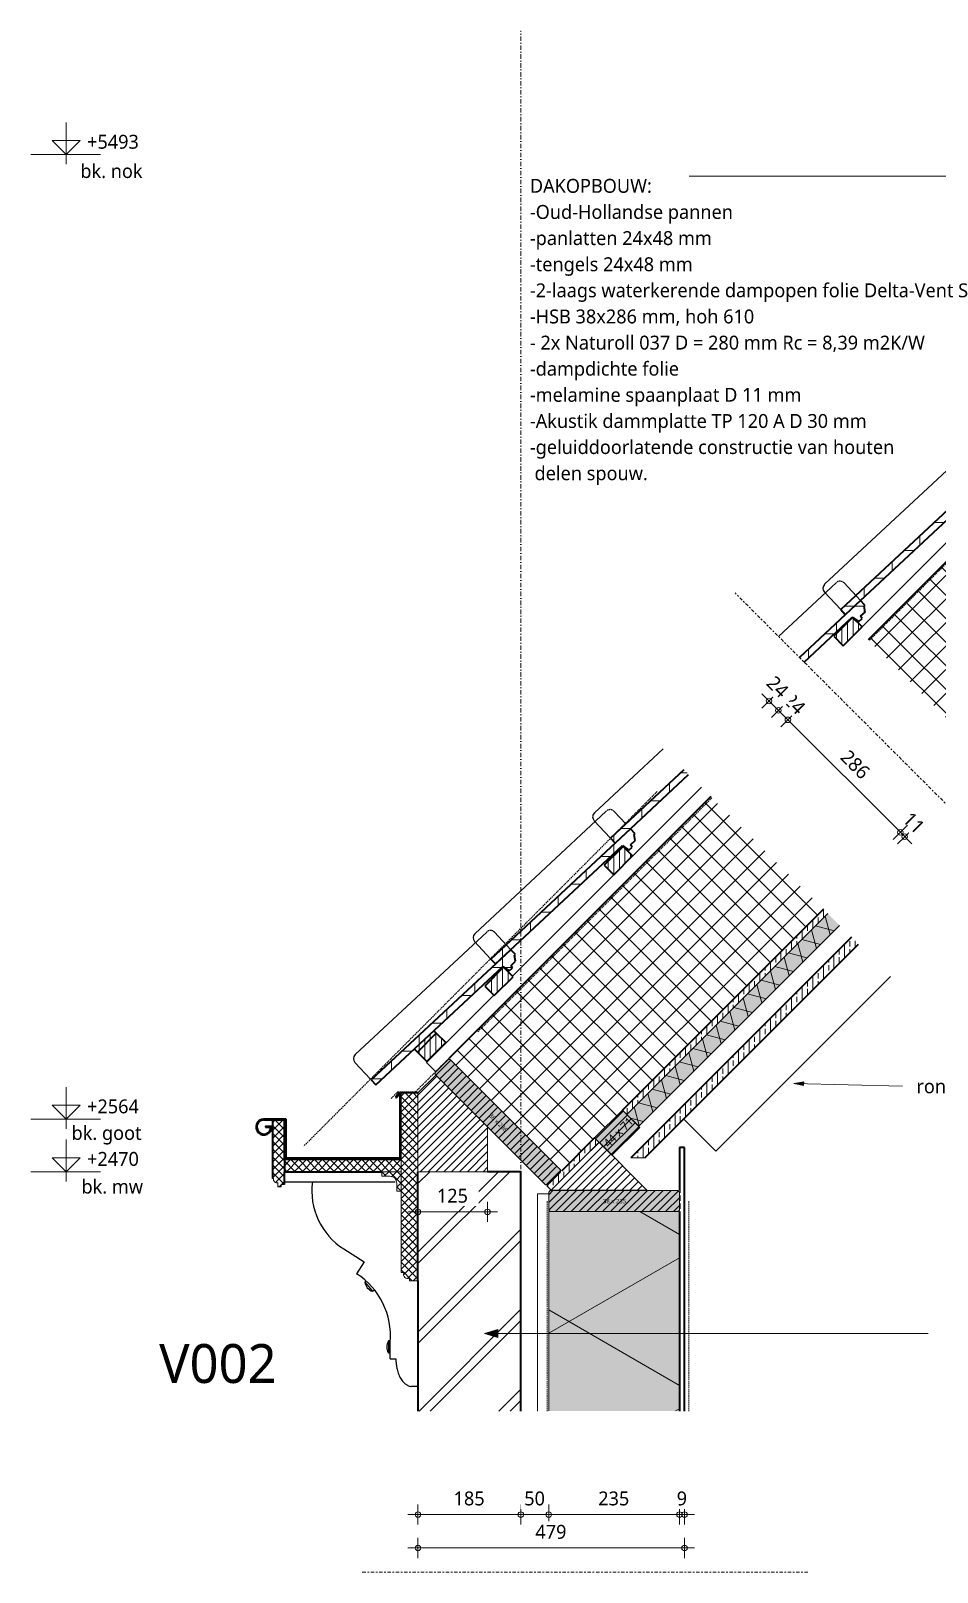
# Model space of a CAD drawing. Header units: millimetres. Extents: x 1789 to 13769, y 2055 to 27197.
# Drawn here: x 1852 to 3481, y 22663 to 25434 of the extents above; entities that cross this region are included whole.
import ezdxf

# ---------------------------------------------------------------- set-up
doc = ezdxf.new("R2010")
doc.units = ezdxf.units.MM
for name, pattern in [('MV_center', [15, 6, -3, 3, -3]), ('MV_hidden', [3.75, 2.5, -1.25]), ('MV_stramien', [16, 8, -4, 0, -4])]:
    doc.linetypes.add(name, pattern=pattern)
for name, color, linetype, lineweight in [('A-ANNO-DIMS', 211, 'Continuous', 13), ('A-ANNO-DIMS-10', 211, 'Continuous', 13), ('A-ANNO-NOTE', 131, 'Continuous', 18), ('A-DETL', 90, 'Continuous', 13), ('A-DETL-GENF', 92, 'Continuous', 18), ('A-DETL-MEDM', 33, 'Continuous', 18), ('G-ANNO-TEXT', 231, 'Continuous', 13)]:
    doc.layers.add(name, color=color, linetype=linetype, lineweight=lineweight)
doc.styles.add('Segoe UI', font='segoeui.ttf', dxfattribs={"height": 8})
doc.styles.add('Segoe UI_1', font='segoeui.ttf', dxfattribs={"height": 15})
doc.styles.add('Segoe UI_2', font='segoeui.ttf', dxfattribs={"height": 25})
doc.styles.add('Segoe UI_3', font='segoeui.ttf', dxfattribs={"height": 70})
doc.styles.add('Segoe UI_B', font='segoeui.ttf', dxfattribs={"height": 25})
doc.dimstyles.new('2_5_mm_1', dxfattribs={"dimscale": 304.8, "dimtxt": 26.184099, "dimasz": 0.032808, "dimexe": 0.059055, "dimexo": 0.0625, "dimgap": 0.029528, "dimtad": 1, "dimdec": 0, "dimzin": 0, "dimdsep": 46, "dimtxsty": 'Segoe UI_2', "dimblk1": 'DOTBLANK', "dimblk2": 'DOTBLANK', "dimsah": 1, "dimcen": 0.09, "dimdle": 0.059055, "dimazin": 0, "dimtfac": 1, "dimtdec": 4, "dimtix": 1, "dimtmove": 0, "dimatfit": 3, "dimfxl": 0.059055, "dimfxlon": 1, "dimtvp": 1, "dimtfill": 1, "dimtolj": 1, "dimtzin": 0, "dimarcsym": 2})
doc.dimstyles.new('2_5_mm_3', dxfattribs={"dimscale": 304.8, "dimtxt": 26.184099, "dimasz": 0.032808, "dimexe": 0.059055, "dimexo": 0.0625, "dimgap": 0.029528, "dimtad": 1, "dimdec": 0, "dimzin": 0, "dimdsep": 46, "dimtxsty": 'Segoe UI_2', "dimblk1": 'DOTBLANK', "dimblk2": 'DOTBLANK', "dimsah": 1, "dimcen": 0.09, "dimdle": 0.059055, "dimazin": 0, "dimtfac": 1, "dimtdec": 4, "dimtix": 1, "dimtmove": 2, "dimatfit": 3, "dimfxl": 0.059055, "dimfxlon": 1, "dimtvp": 1, "dimtfill": 1, "dimtolj": 1, "dimtzin": 0, "dimarcsym": 2})
pattern_1 = [(90, (0, 0), (-19.05, 1e-15), []), (90, (9.525, 0), (-19.05, 1e-15), [9.525, -4.762])]
pattern_2 = [(45, (0, 0), (-21.213203, 21.213203), []), (135, (0, 0), (-21.213203, -21.213203), [])]
pattern_3 = [(0, (0, 0), (0, 50), []), (90, (0, 0), (-50, 3e-15), [])]
pattern_4 = [(90, (0, 0), (-10, 6e-16), [])]
pattern_5 = [(45, (0, 0), (-7.071068, 7.071068), []), (135, (0, 0), (-7.071068, -7.071068), [])]
pattern_6 = [(45, (0, 0), (-7.071068, 7.071068), [])]

# ---------------------------------------------------------------- blocks, each defined once
blk = doc.blocks.new('42 isolatie - Type 1-3775555-Details Restauratie 1-10')
at = {"layer": 'A-DETL-GENF'}
blk.add_hatch(color=256, dxfattribs=at).paths.add_polyline_path([(0.3, -30.8), (510.8, -30.8), (510.8, -0.8), (0.3, -0.8), (0.3, -15.3)])
at = {"layer": 'A-DETL-GENF', "lineweight": 13}
h = blk.add_hatch(dxfattribs=at)
h.set_pattern_fill('FP_12', color=256, style=0, pattern_type=2)
h.set_pattern_definition([(300, (-2380.567, -120.812), (-25.98076, -15), []), (240, (-2380.567, -120.812), (-25.98076, 15), [])])
h.paths.add_polyline_path([(0.3, -30.8), (510.8, -30.8), (510.8, -0.8), (0.3, -0.8), (0.3, -15.3)])
at = {"layer": 'A-DETL-GENF'}
for p, q in [((510.8, -0.8), (0.3, -0.8)), ((0.3, -0.8), (0.3, -30.8)), ((510.8, -0.8), (0.3, -0.8)), ((0.3, -30.8), (510.8, -30.8)), ((0.3, -30.8), (510.8, -30.8))]:
    blk.add_line(p, q, dxfattribs=at)
blk = doc.blocks.new('00 hout_rechthoekig_sls - SLS 38x286-3565235-Details Restauratie 1-10')
at = {"layer": 'A-DETL-GENF'}
blk.add_hatch(color=256, dxfattribs=at).paths.add_polyline_path([(286, -35.2), (286, -2.8), (283.2, 0), (2.8, 0), (0, -2.8), (0, -35.2), (2.8, -38), (283.2, -38)])
at = {"layer": 'A-DETL-MEDM', "lineweight": 13}
h = blk.add_hatch(dxfattribs=at)
h.set_pattern_fill('FP_30', color=256, style=0, pattern_type=2)
h.set_pattern_definition([(90, (14837.013, -18519.659), (-10, 6e-16), [])])
h.paths.add_polyline_path([(286, -35.2), (286, -2.8), (283.2, 0), (2.8, 0), (0, -2.8), (0, -35.2), (2.8, -38), (283.2, -38)])
at = {"layer": 'A-DETL-MEDM'}
for p, q in [((0, -2.8), (2.8, 0)), ((2.8, 0), (0, -2.8)), ((2.8, 0), (283.2, 0)), ((283.2, 0), (286, -2.8)), ((0, -2.8), (0, -35.2)), ((283.2, 0), (286, -2.8)), ((286, -35.2), (286, -2.8)), ((2.8, -38), (0, -35.2)), ((0, -35.2), (2.8, -38)), ((2.8, -38), (4.1, -38)), ((135.4, -38), (283.2, -38)), ((286, -35.2), (283.2, -38)), ((283.2, -38), (286, -35.2))]:
    blk.add_line(p, q, dxfattribs=at)
blk = doc.blocks.new('00 hout_rechthoekig_sls - Vuren 44x71-3186835-Details Restauratie 1-10')
at = {"layer": 'A-DETL-GENF', "lineweight": 13}
blk.add_hatch(color=256, dxfattribs=at).paths.add_polyline_path([(0, -44), (71, -44), (71, 0), (0, 0), (0, -11)])
at = {"layer": 'A-DETL-MEDM', "lineweight": 13}
h = blk.add_hatch(dxfattribs=at)
h.set_pattern_fill('FP_31', color=256, style=0, pattern_type=2)
h.set_pattern_definition([(0, (-18603.481, -14551.013), (0, 10), [])])
h.paths.add_polyline_path([(0, -44), (71, -44), (71, 0), (0, 0), (0, -11)])
at = {"layer": 'A-DETL-MEDM'}
for p, q in [((0, 0), (71, 0)), ((0, -11), (0, 0)), ((71, 0), (71, -44)), ((71, 0), (71, -44)), ((71, 0), (71, -44)), ((0, -44), (0, -11)), ((71, -44), (0, -44)), ((71, -44), (0, -44))]:
    blk.add_line(p, q, dxfattribs=at)
blk = doc.blocks.new('NLRS_00_DI_maskeer - Type 1-4234629-Details Restauratie 1-10')
at = {"layer": 'A-DETL-GENF', "linetype": 'MV_center'}
blk.add_line((683, 0), (-100, 0), dxfattribs=at)
blk = doc.blocks.new('42 isolatie - Type 1-3773428-Details Restauratie 1-10')
at = {"layer": 'A-DETL-GENF'}
blk.add_hatch(color=256, dxfattribs=at).paths.add_polyline_path([(163.2, 0.8), (521.7, 0.8), (521.7, 235.8), (163.2, 235.8), (163.2, 3.6)])
at = {"layer": 'A-DETL-GENF', "lineweight": 13}
h = blk.add_hatch(dxfattribs=at)
h.set_pattern_fill('FP_20', color=256, style=0, pattern_type=2)
h.set_pattern_definition([(60, (-1986.72, 235.79), (-203.516, 117.5), []), (120, (-1986.72, 235.79), (-203.516, -117.5), [])])
h.paths.add_polyline_path([(163.2, 0.8), (521.7, 0.8), (521.7, 235.8), (163.2, 235.8), (163.2, 3.6)])
at = {"layer": 'A-DETL-GENF'}
for p, q in [((521.7, 235.8), (163.2, 235.8)), ((521.7, 235.8), (163.2, 235.8)), ((521.7, 233), (521.7, 235.8)), ((521.7, 3.6), (521.7, 233)), ((163.2, 0.8), (521.7, 0.8)), ((163.2, 0.8), (521.7, 0.8)), ((521.7, 0.8), (521.7, 3.6))]:
    blk.add_line(p, q, dxfattribs=at)
blk = doc.blocks.new('NLRS_00_DI_maskeer - Type 1-4234647-Details Restauratie 1-10')
at = {"layer": 'A-DETL-GENF', "linetype": 'MV_center'}
blk.add_line((-100, 0), (704, 0), dxfattribs=at)
blk = doc.blocks.new('00 hout_rechthoekig_sls - SLS 38x235-V25-Details Restauratie 1-10')
at = {"layer": 'A-DETL-GENF'}
blk.add_hatch(color=256, dxfattribs=at).paths.add_polyline_path([(16.1, -38), (232.2, -38), (235, -35.2), (235, -2.8), (232.2, 0), (2.8, 0), (0, -2.8), (0, -35.2), (2.8, -38)])
at = {"layer": 'A-DETL-MEDM', "lineweight": 13}
h = blk.add_hatch(dxfattribs=at)
h.set_pattern_fill('FP_60', color=256, style=0, pattern_type=2)
h.set_pattern_definition([(45, (-2782.923, -23349.434), (-7.071068, 7.071068), [])])
h.paths.add_polyline_path([(16.1, -38), (232.2, -38), (235, -35.2), (235, -2.8), (232.2, 0), (2.8, 0), (0, -2.8), (0, -35.2), (2.8, -38)])
at = {"layer": 'A-DETL-MEDM'}
for p, q in [((0, -2.8), (2.8, 0)), ((2.8, 0), (0, -2.8)), ((2.8, 0), (232.2, 0)), ((232.2, 0), (235, -2.8)), ((0, -2.8), (0, -35.2)), ((232.2, 0), (235, -2.8)), ((235, -35.2), (235, -2.8)), ((2.8, -38), (0, -35.2)), ((0, -35.2), (2.8, -38)), ((2.8, -38), (232.2, -38)), ((235, -35.2), (232.2, -38)), ((232.2, -38), (235, -35.2))]:
    blk.add_line(p, q, dxfattribs=at)
blk = doc.blocks.new('00_GA_pijl - Type 1-3291577-Details Restauratie 1-10')
at = {"layer": 'A-ANNO-NOTE', "lineweight": 13}
blk.add_hatch(color=256, dxfattribs=at).paths.add_polyline_path([(-2.43, 0.7), (0, 0), (-2.43, -0.7)])
at = {"layer": 'A-ANNO-NOTE'}
for p, q in [((-2.43, 0.7), (-2.43, -0.7)), ((0, 0), (-2.43, 0.7)), ((-2.43, -0.7), (0, 0))]:
    blk.add_line(p, q, dxfattribs=at)
blk = doc.blocks.new('DIMBLOCK2-Details Restauratie 1-10')
at = {"layer": 'A-ANNO-DIMS-10'}
for p, q in [((2547.9, 22766.7), (2547.9, 22784.7)), ((2732.9, 22766.7), (2732.9, 22784.7)), ((2529.9, 22766.7), (2732.9, 22766.7)), ((2547.9, 22766.7), (2547.9, 22748.7)), ((2732.9, 22766.7), (2732.9, 22748.7))]:
    blk.add_line(p, q, dxfattribs=at)
for centre in [(2547.9, 22766.7), (2732.9, 22766.7)]:
    blk.add_circle(centre, 5, dxfattribs=at)
at = {"layer": 'A-ANNO-DIMS-10', "color": 0, "insert": (2611.9, 22808.3), "char_height": 25, "width": 68.555, "attachment_point": 1, "line_spacing_factor": 1.142579, "style": 'Segoe UI_2', "bg_fill": 3, "box_fill_scale": 1.25, "bg_fill_color": 9, "bg_fill_true_color": 13158600, "bg_fill_transparency": 0}
blk.add_mtext('185', dxfattribs=at)
blk = doc.blocks.new('_DotBlank')
at = {"color": 0, "linetype": 'ByBlock', "lineweight": -2}
blk.add_line((-0.5, 0), (-1, 0), dxfattribs=at)
blk.add_circle((0, 0), 0.5, dxfattribs=at)
blk = doc.blocks.new('DIMBLOCK3-Details Restauratie 1-10')
at = {"layer": 'A-ANNO-DIMS-10'}
for p, q in [((2732.9, 22766.7), (2732.9, 22784.7)), ((2782.9, 22766.7), (2782.9, 22784.7)), ((2732.9, 22766.7), (2782.9, 22766.7)), ((2732.9, 22766.7), (2732.9, 22748.7)), ((2782.9, 22766.7), (2782.9, 22748.7))]:
    blk.add_line(p, q, dxfattribs=at)
for centre in [(2732.9, 22766.7), (2782.9, 22766.7)]:
    blk.add_circle(centre, 5, dxfattribs=at)
at = {"layer": 'A-ANNO-DIMS-10', "color": 0, "insert": (2738.9, 22808.3), "char_height": 25, "width": 45.703, "attachment_point": 1, "line_spacing_factor": 1.142579, "style": 'Segoe UI_2', "bg_fill": 3, "box_fill_scale": 1.25, "bg_fill_color": 9, "bg_fill_true_color": 13158600, "bg_fill_transparency": 0}
blk.add_mtext('50', dxfattribs=at)
blk = doc.blocks.new('DIMBLOCK4-Details Restauratie 1-10')
at = {"layer": 'A-ANNO-DIMS-10'}
for p, q in [((2782.9, 22766.7), (2782.9, 22784.7)), ((3017.9, 22766.7), (3017.9, 22784.7)), ((2782.9, 22766.7), (3017.9, 22766.7)), ((2782.9, 22766.7), (2782.9, 22748.7)), ((3017.9, 22766.7), (3017.9, 22748.7))]:
    blk.add_line(p, q, dxfattribs=at)
for centre in [(2782.9, 22766.7), (3017.9, 22766.7)]:
    blk.add_circle(centre, 5, dxfattribs=at)
at = {"layer": 'A-ANNO-DIMS-10', "color": 0, "insert": (2871.9, 22808.3), "char_height": 25, "width": 68.555, "attachment_point": 1, "line_spacing_factor": 1.142579, "style": 'Segoe UI_2', "bg_fill": 3, "box_fill_scale": 1.25, "bg_fill_color": 9, "bg_fill_true_color": 13158600, "bg_fill_transparency": 0}
blk.add_mtext('235', dxfattribs=at)
blk = doc.blocks.new('DIMBLOCK5-Details Restauratie 1-10')
at = {"layer": 'A-ANNO-DIMS-10'}
for p, q in [((3017.9, 22766.7), (3017.9, 22784.7)), ((3026.9, 22766.7), (3026.9, 22784.7)), ((3017.9, 22766.7), (3044.9, 22766.7)), ((3017.9, 22766.7), (3017.9, 22748.7)), ((3026.9, 22766.7), (3026.9, 22748.7))]:
    blk.add_line(p, q, dxfattribs=at)
for centre in [(3017.9, 22766.7), (3026.9, 22766.7)]:
    blk.add_circle(centre, 5, dxfattribs=at)
at = {"layer": 'A-ANNO-DIMS-10', "color": 0, "insert": (3012.9, 22808.3), "char_height": 25, "width": 22.852, "attachment_point": 1, "line_spacing_factor": 1.142579, "style": 'Segoe UI_2', "bg_fill": 3, "box_fill_scale": 1.25, "bg_fill_color": 9, "bg_fill_true_color": 13158600, "bg_fill_transparency": 0}
blk.add_mtext('9', dxfattribs=at)
blk = doc.blocks.new('DIMBLOCK22-Details Restauratie 1-10')
at = {"layer": 'A-ANNO-DIMS-10'}
for p, q in [((2529.9, 23310.9), (2690.9, 23310.9)), ((2547.9, 23310.9), (2547.9, 23328.9)), ((2547.9, 23310.9), (2547.9, 23292.9)), ((2672.9, 23310.9), (2672.9, 23328.9)), ((2672.9, 23310.9), (2672.9, 23292.9))]:
    blk.add_line(p, q, dxfattribs=at)
for centre in [(2547.9, 23310.9), (2672.9, 23310.9)]:
    blk.add_circle(centre, 5, dxfattribs=at)
at = {"layer": 'A-ANNO-DIMS-10', "color": 0, "insert": (2581.9, 23352.5), "char_height": 25, "width": 68.555, "attachment_point": 1, "line_spacing_factor": 1.142579, "style": 'Segoe UI_2', "bg_fill": 3, "box_fill_scale": 1.25, "bg_fill_color": 9, "bg_fill_true_color": 13158600, "bg_fill_transparency": 0}
blk.add_mtext('125', dxfattribs=at)
blk = doc.blocks.new('DIMBLOCK170-Details Restauratie 1-10')
at = {"layer": 'A-ANNO-DIMS-10'}
for p, q in [((3415, 23993.3), (3427.8, 24006)), ((3422.8, 23985.5), (3435.5, 23998.2)), ((3415, 23993.3), (3402.3, 23980.5)), ((3422.8, 23985.5), (3410.1, 23972.8)), ((3435.5, 23972.8), (3415, 23993.3))]:
    blk.add_line(p, q, dxfattribs=at)
for centre in [(3415, 23993.3), (3422.8, 23985.5)]:
    blk.add_circle(centre, 5, dxfattribs=at)
at = {"layer": 'A-ANNO-DIMS-10', "color": 0, "insert": (3434.9, 24032.3), "char_height": 25, "width": 45.703, "attachment_point": 1, "rotation": 315, "line_spacing_factor": 1.142579, "style": 'Segoe UI_2', "bg_fill": 3, "box_fill_scale": 1.25, "bg_fill_color": 9, "bg_fill_true_color": 13158600, "bg_fill_transparency": 0}
blk.add_mtext('11', dxfattribs=at)
blk = doc.blocks.new('DIMBLOCK171-Details Restauratie 1-10')
at = {"layer": 'A-ANNO-DIMS-10'}
for p, q in [((3212.8, 24195.5), (3200.1, 24182.8)), ((3212.8, 24195.5), (3225.5, 24208.2)), ((3415, 23993.3), (3212.8, 24195.5)), ((3415, 23993.3), (3427.8, 24006)), ((3415, 23993.3), (3402.3, 23980.5))]:
    blk.add_line(p, q, dxfattribs=at)
for centre in [(3212.8, 24195.5), (3415, 23993.3)]:
    blk.add_circle(centre, 5, dxfattribs=at)
at = {"layer": 'A-ANNO-DIMS-10', "color": 0, "insert": (3323.1, 24144), "char_height": 25, "width": 68.555, "attachment_point": 1, "rotation": 315, "line_spacing_factor": 1.142579, "style": 'Segoe UI_2', "bg_fill": 3, "box_fill_scale": 1.25, "bg_fill_color": 9, "bg_fill_true_color": 13158600, "bg_fill_transparency": 0}
blk.add_mtext('286', dxfattribs=at)
blk = doc.blocks.new('DIMBLOCK172-Details Restauratie 1-10')
at = {"layer": 'A-ANNO-DIMS-10'}
for p, q in [((3195.8, 24212.5), (3208.6, 24225.2)), ((3195.8, 24212.5), (3183.1, 24199.8)), ((3212.8, 24195.5), (3195.8, 24212.5)), ((3212.8, 24195.5), (3200.1, 24182.8)), ((3212.8, 24195.5), (3225.5, 24208.2))]:
    blk.add_line(p, q, dxfattribs=at)
for centre in [(3195.8, 24212.5), (3212.8, 24195.5)]:
    blk.add_circle(centre, 5, dxfattribs=at)
at = {"layer": 'A-ANNO-DIMS-10', "color": 0, "insert": (3220.3, 24246.9), "char_height": 25, "width": 45.703, "attachment_point": 1, "rotation": 315, "line_spacing_factor": 1.142579, "style": 'Segoe UI_2', "bg_fill": 3, "box_fill_scale": 1.25, "bg_fill_color": 9, "bg_fill_true_color": 13158600, "bg_fill_transparency": 0}
blk.add_mtext('24', dxfattribs=at)
blk = doc.blocks.new('DIMBLOCK173-Details Restauratie 1-10')
at = {"layer": 'A-ANNO-DIMS-10'}
for p, q in [((3195.8, 24212.5), (3166.1, 24242.2)), ((3178.9, 24229.5), (3166.1, 24216.7)), ((3178.9, 24229.5), (3191.6, 24242.2)), ((3195.8, 24212.5), (3208.6, 24225.2)), ((3195.8, 24212.5), (3183.1, 24199.8))]:
    blk.add_line(p, q, dxfattribs=at)
for centre in [(3178.9, 24229.5), (3195.8, 24212.5)]:
    blk.add_circle(centre, 5, dxfattribs=at)
at = {"layer": 'A-ANNO-DIMS-10', "color": 0, "insert": (3190.1, 24277.1), "char_height": 25, "width": 45.703, "attachment_point": 1, "rotation": 315, "line_spacing_factor": 1.142579, "style": 'Segoe UI_2', "bg_fill": 3, "box_fill_scale": 1.25, "bg_fill_color": 9, "bg_fill_true_color": 13158600, "bg_fill_transparency": 0}
blk.add_mtext('24', dxfattribs=at)
blk = doc.blocks.new('DIMBLOCK174-Details Restauratie 1-10')
at = {"layer": 'A-ANNO-DIMS-10'}
for p, q in [((2547.9, 22706.7), (2547.9, 22724.7)), ((3026.9, 22706.7), (3026.9, 22724.7)), ((2529.9, 22706.7), (3044.9, 22706.7)), ((2547.9, 22706.7), (2547.9, 22688.7)), ((3026.9, 22706.7), (3026.9, 22688.7))]:
    blk.add_line(p, q, dxfattribs=at)
for centre in [(2547.9, 22706.7), (3026.9, 22706.7)]:
    blk.add_circle(centre, 5, dxfattribs=at)
at = {"layer": 'A-ANNO-DIMS-10', "color": 0, "insert": (2758.9, 22748.3), "char_height": 25, "width": 68.555, "attachment_point": 1, "line_spacing_factor": 1.142579, "style": 'Segoe UI_2', "bg_fill": 3, "box_fill_scale": 1.25, "bg_fill_color": 9, "bg_fill_true_color": 13158600, "bg_fill_transparency": 0}
blk.add_mtext('479', dxfattribs=at)

msp = doc.modelspace()

# ---------------------------------------------------------------- hatches: boundary and pattern name
at = {"layer": 'A-DETL-GENF', "lineweight": 13}
h = msp.add_hatch(dxfattribs=at)
h.set_pattern_fill('FP_4', color=251, style=0, pattern_type=2)
h.set_pattern_definition(pattern_2)
h.paths.add_polyline_path([(4595.3, 24059.8), (4797.5, 24262), (4076.4, 24983.1), (4076.4, 24578.7), (4533.1, 24122)])
h.paths.add_polyline_path([(3559.1, 24137.4), (4000.4, 24578.7), (4000.4, 24983.1), (3356.9, 24339.6), (3471.7, 24224.8)])
h = msp.add_hatch(dxfattribs=at)
h.set_pattern_fill('FP_6', color=253, style=0, pattern_type=2)
h.set_pattern_definition(pattern_3)
h.paths.add_polyline_path([(3315.9, 24384.8), (3544.1, 24597.6), (3555.8, 24589.4), (3561.7, 24594.9), (3559, 24599.2), (3567, 24606.7), (3565.3, 24617.4), (3566.8, 24618.7), (3558.6, 24627.5), (3307.7, 24393.6)])
h = msp.add_hatch(dxfattribs=at)
h.set_pattern_fill('FP_6', color=253, style=0, pattern_type=2)
h.set_pattern_definition(pattern_3)
h.paths.add_polyline_path([(3241.9, 24299.4), (3328.6, 24380.3), (3340.4, 24372.1), (3346.2, 24377.5), (3343.6, 24381.9), (3351.6, 24389.4), (3349.9, 24400.1), (3351.3, 24401.4), (3343.1, 24410.2), (3233.5, 24307.9), (3235.8, 24305.6)])
h = msp.add_hatch(dxfattribs=at)
h.set_pattern_fill('FP_11', color=253, style=0, pattern_type=2)
h.set_pattern_definition(pattern_4)
h.paths.add_polyline_path([(3312.2, 24328.8), (3346.1, 24362.8), (3329.2, 24379.8), (3295.2, 24345.8)])
h = msp.add_hatch(dxfattribs=at)
h.set_pattern_fill('FP_6', color=253, style=0, pattern_type=2)
h.set_pattern_definition(pattern_3)
h.paths.add_polyline_path([(2902.1, 23974), (3034.4, 24097.3), (3025.9, 24105.8), (2893.9, 23982.8)])
h = msp.add_hatch(dxfattribs=at)
h.set_pattern_fill('FP_4', color=251, style=0, pattern_type=2)
h.set_pattern_definition(pattern_2)
h.paths.add_polyline_path([(2806.3, 23384.5), (3276.7, 23855), (3074.1, 24057.6), (2603.7, 23587.1), (2804.3, 23386.5)])
h = msp.add_hatch(dxfattribs=at)
h.set_pattern_fill('FP_6', color=253, style=0, pattern_type=2)
h.set_pattern_definition(pattern_3)
h.paths.add_polyline_path([(2687.1, 23756.7), (2915.3, 23969.5), (2927, 23961.3), (2932.9, 23966.8), (2930.2, 23971.1), (2938.3, 23978.6), (2936.5, 23989.3), (2938, 23990.7), (2929.8, 23999.4), (2678.9, 23765.5)])
h = msp.add_hatch(dxfattribs=at)
h.set_pattern_fill('FP_11', color=253, style=0, pattern_type=2)
h.set_pattern_definition(pattern_4)
h.paths.add_polyline_path([(2899.8, 23917.1), (2933.7, 23951.1), (2916.8, 23968.1), (2882.8, 23934.1)])
h = msp.add_hatch(dxfattribs=at)
h.set_pattern_fill('FP_3', color=250, style=0, pattern_type=2)
h.set_pattern_definition(pattern_1)
h.paths.add_polyline_path([(2787.2, 23349.8), (2873.3, 23436), (2865.5, 23443.8), (2779.4, 23357.6), (2781.4, 23355.6)])
h.paths.add_polyline_path([(2923.5, 23486.2), (3284.5, 23847.2), (3276.7, 23855), (2915.7, 23494)])
h = msp.add_hatch(dxfattribs=at)
h.set_pattern_fill('FP_3', color=250, style=0, pattern_type=2)
h.set_pattern_definition(pattern_1)
h.paths.add_polyline_path([(2955.9, 23408.2), (3339.7, 23792), (3326.9, 23804.8), (2930.4, 23408.2)])
h = msp.add_hatch(dxfattribs=at)
h.set_pattern_fill('FP_6', color=253, style=0, pattern_type=2)
h.set_pattern_definition(pattern_3)
h.paths.add_polyline_path([(2472.2, 23539.5), (2700.3, 23752.3), (2712.1, 23744.1), (2717.9, 23749.5), (2715.3, 23753.9), (2723.3, 23761.4), (2721.6, 23772), (2723, 23773.4), (2714.8, 23782.2), (2464, 23548.3)])
h = msp.add_hatch(dxfattribs=at)
h.set_pattern_fill('FP_11', color=253, style=0, pattern_type=2)
h.set_pattern_definition(pattern_4)
h.paths.add_polyline_path([(2684.8, 23699.9), (2718.8, 23733.8), (2701.8, 23750.8), (2667.9, 23716.9)])
h = msp.add_hatch(dxfattribs=at)
h.set_pattern_fill('FP_11', color=253, style=0, pattern_type=2)
h.set_pattern_definition(pattern_4)
h.paths.add_polyline_path([(2547, 23598.3), (2580.9, 23632.2), (2576.4, 23636.7), (2541.3, 23604)])
h = msp.add_hatch(dxfattribs=at)
h.set_pattern_fill('FP_11', color=253, style=0, pattern_type=2)
h.set_pattern_definition(pattern_4)
h.paths.add_polyline_path([(2564, 23581.3), (2597.9, 23615.2), (2580.9, 23632.2), (2547, 23598.3)])
h = msp.add_hatch(dxfattribs=at)
h.set_pattern_fill('FP_10', color=250, style=0, pattern_type=2)
h.set_pattern_definition(pattern_6)
h.paths.add_polyline_path([(2547.9, 23383.2), (2672.9, 23383.2), (2672.9, 23464.1), (2580, 23557), (2547.9, 23524.9), (2547.9, 23408.3)])
at = {"layer": 'A-DETL-GENF'}
msp.add_hatch(color=7, dxfattribs=at).paths.add_polyline_path([(2516.7, 23406.1), (2516.6, 23524.3), (2516.3, 23524.9), (2515.7, 23525.3), (2515, 23525.3), (2514.4, 23525), (2507.5, 23517.2), (2508.7, 23516.2), (2514, 23522.2), (2514.4, 23522.3), (2514.8, 23522.2), (2515, 23521.9), (2515.2, 23521.5), (2515.2, 23407.6), (2310.7, 23407.6), (2310.7, 23477.7), (2270.5, 23477.7), (2267, 23477.1), (2263.8, 23475.7), (2261, 23473.5), (2258.8, 23470.7), (2257.4, 23467.4), (2256.9, 23463.9), (2257.2, 23460.3), (2258.4, 23457), (2260.4, 23454.1), (2263.1, 23451.7), (2266.3, 23450.1), (2269.8, 23449.4), (2273.3, 23449.5), (2276.7, 23450.5), (2279.7, 23452.3), (2282.2, 23454.8), (2284, 23457.9), (2285, 23461.2), (2285.1, 23464.7), (2274.1, 23465), (2274.1, 23463.5), (2283.7, 23463.3), (2283.3, 23460.4), (2282.3, 23457.7), (2280.7, 23455.3), (2278.6, 23453.4), (2276.1, 23451.9), (2273.1, 23451), (2269.9, 23450.9), (2266.8, 23451.6), (2264, 23453), (2261.6, 23455.1), (2259.8, 23457.7), (2258.7, 23460.7), (2258.4, 23463.8), (2258.8, 23467), (2260.1, 23469.9), (2262, 23472.4), (2264.5, 23474.4), (2267.4, 23475.6), (2270.5, 23476.2), (2309.2, 23476.2), (2309.2, 23406.1), (2385.7, 23406.1)])
at = {"layer": 'A-DETL-GENF', "lineweight": 13}
h = msp.add_hatch(dxfattribs=at)
h.set_pattern_fill('FP_21', color=250, style=0, pattern_type=2)
h.set_pattern_definition(pattern_5)
h.paths.add_polyline_path([(2532.9, 23186.8), (2547.9, 23186.8), (2547.9, 23524.9), (2517.9, 23524.9), (2517.9, 23201.8), (2522.9, 23201.8), (2522.3, 23200.1), (2522.1, 23198.2), (2522.4, 23196.4), (2523.1, 23194.6), (2524.3, 23193.2), (2525.8, 23192), (2527.5, 23191.3), (2529.3, 23191), (2531.2, 23191.2), (2532.9, 23191.8)])
h = msp.add_hatch(dxfattribs=at)
h.set_pattern_fill('FP_21', color=250, style=0, pattern_type=2)
h.set_pattern_definition(pattern_5)
h.paths.add_polyline_path([(2296.3, 23356.2), (2302.1, 23356.2), (2302.1, 23360.2), (2307.9, 23360.2), (2307.9, 23476.2), (2286.3, 23476.2), (2286.3, 23370.7), (2288.3, 23370.7), (2288.1, 23369.2), (2288.3, 23367.8), (2288.8, 23366.5), (2289.7, 23365.3), (2290.8, 23364.4), (2292, 23363.7), (2293.4, 23363.3), (2294.9, 23363.3), (2296.3, 23363.7)])
h = msp.add_hatch(dxfattribs=at)
h.set_pattern_fill('FP_10', color=250, style=0, pattern_type=2)
h.set_pattern_definition(pattern_6)
h.paths.add_polyline_path([(2799, 23349.8), (2959.4, 23349.8), (2873.3, 23436), (2787.2, 23349.8)])
h = msp.add_hatch(dxfattribs=at)
h.set_pattern_fill('FP_3', color=250, style=0, pattern_type=2)
h.set_pattern_definition(pattern_1)
h.paths.add_polyline_path([(3017.9, 22952.9), (3026.9, 22952.9), (3026.9, 23426.8), (3017.9, 23426.8), (3017.9, 23311.4)])
h = msp.add_hatch(dxfattribs=at)
h.set_pattern_fill('FP_21', color=250, style=0, pattern_type=2)
h.set_pattern_definition(pattern_5)
h.paths.add_polyline_path([(2482.9, 23383.2), (2517.9, 23383.2), (2517.9, 23404.9), (2307.9, 23404.9), (2307.9, 23383.2), (2385.7, 23383.2)])
h = msp.add_hatch(dxfattribs=at)
h.set_pattern_fill('FP_21', color=250, style=0, pattern_type=2)
h.set_pattern_definition(pattern_5)
h.paths.add_polyline_path([(2517.9, 23348.2), (2517.9, 23383.2), (2482.9, 23383.2), (2482.9, 23375.2), (2497.4, 23375.2), (2500.7, 23374.8), (2503.7, 23373.6), (2506.3, 23371.6), (2508.2, 23369), (2509.5, 23366), (2509.9, 23362.7), (2509.9, 23348.2)])
h = msp.add_hatch(dxfattribs=at)
h.set_pattern_fill('FP_25', color=57, style=0, pattern_type=2)
h.set_pattern_definition([(45, (0, 0), (-71.84205, 71.84205), []), (45, (20.32, 0), (-71.84205, 71.84205), [])])
h.paths.add_polyline_path([(2547.9, 22952.9), (2732.9, 22952.9), (2732.9, 23383.2), (2547.9, 23383.2), (2547.9, 22973.3)])
at = {"layer": 'G-ANNO-TEXT'}
msp.add_hatch(color=39, dxfattribs=at).paths.add_polyline_path([(3223.2, 23542), (3241.1, 23538.3), (3241.3, 23544.7)])

# ---------------------------------------------------------------- linework, layer by layer
at = {"layer": 'A-ANNO-NOTE'}
for p, q in [((3035.2, 25173.2), (3525.5, 25173.2)), ((3465.2, 23092.3), (2691.5, 23092.3))]:
    msp.add_line(p, q, dxfattribs=at)
at = {"layer": 'A-DETL', "linetype": 'MV_stramien', "lineweight": 18}
msp.add_line((2732.9, 22952.9), (2732.9, 25434.2), dxfattribs=at)
at = {"layer": 'A-DETL', "lineweight": 18}
for p, q in [((1915.7, 25194.4), (1915.7, 25269.4)), ((1915.7, 25211.9), (1890.7, 25236.9)), ((1890.7, 25236.9), (1940.7, 25236.9)), ((1915.7, 25211.9), (1940.7, 25236.9)), ((1977.1, 25211.9), (1852.1, 25211.9)), ((2580, 23557), (2547.9, 23524.9)), ((2672.9, 23464.1), (2580, 23557)), ((1915.7, 23460.2), (1915.7, 23535.2)), ((1915.7, 23477.7), (1890.7, 23502.7)), ((1890.7, 23502.7), (1940.7, 23502.7)), ((1915.7, 23477.7), (1940.7, 23502.7)), ((2517.9, 23524.9), (2517.9, 23201.8)), ((2547.9, 23524.9), (2547.9, 23383.2)), ((1977.1, 23477.7), (1852.1, 23477.7)), ((2672.9, 23383.2), (2672.9, 23464.1)), ((1915.7, 23365.8), (1915.7, 23440.8)), ((2873.3, 23436), (2787.2, 23349.8)), ((2959.4, 23349.8), (2873.3, 23436)), ((1915.7, 23383.2), (1890.7, 23408.2)), ((1890.7, 23408.2), (1940.7, 23408.2)), ((1915.7, 23383.2), (1940.7, 23408.2)), ((2930.4, 23408.2), (2955.9, 23408.2)), ((1977.1, 23383.2), (1852.1, 23383.2)), ((2286.3, 23370.7), (2288.3, 23370.7)), ((2296.3, 23363.7), (2296.3, 23356.2)), ((2302.1, 23356.2), (2302.1, 23360.2)), ((2302.1, 23360.2), (2307.9, 23360.2)), ((2517.9, 23383.2), (2482.9, 23383.2)), ((2482.9, 23383.2), (2482.9, 23375.2)), ((2482.9, 23375.2), (2497.4, 23375.2)), ((2509.9, 23362.7), (2509.9, 23348.2)), ((2547.9, 23383.2), (2672.9, 23383.2)), ((2296.3, 23356.2), (2302.1, 23356.2)), ((2509.9, 23348.2), (2517.9, 23348.2)), ((2762.9, 22952.9), (2762.9, 23343.2)), ((2762.9, 23343.2), (2782.9, 23343.2)), ((2779.4, 23357.6), (2787.2, 23349.8)), ((2787.2, 23349.8), (2959.4, 23349.8)), ((2517.9, 23201.8), (2522.9, 23201.8)), ((2532.9, 23191.8), (2532.9, 23186.8)), ((2532.9, 23186.8), (2547.9, 23186.8))]:
    msp.add_line(p, q, dxfattribs=at)
at = {"layer": 'A-DETL', "lineweight": 35}
for p, q in [((4000.4, 24983.1), (3356.9, 24339.6)), ((3558.6, 24627.5), (3307.7, 24393.6)), ((3343.1, 24410.2), (3544.1, 24597.6)), ((3343.1, 24410.2), (3233.5, 24307.9)), ((3307.7, 24393.6), (3315.9, 24384.8)), ((3351.3, 24401.4), (3343.1, 24410.2)), ((3343.6, 24381.9), (3351.6, 24389.4)), ((3349.9, 24400.1), (3351.3, 24401.4)), ((3351.6, 24389.4), (3349.9, 24400.1)), ((3241.9, 24299.4), (3328.6, 24380.3)), ((3329.2, 24379.8), (3295.2, 24345.8)), ((3312.2, 24328.8), (3346.1, 24362.8)), ((3328.6, 24380.3), (3340.4, 24372.1)), ((3346.1, 24362.8), (3329.2, 24379.8)), ((3340.4, 24372.1), (3346.2, 24377.5)), ((3346.2, 24377.5), (3343.6, 24381.9)), ((3295.2, 24345.8), (3312.2, 24328.8)), ((3025.9, 24105.8), (2893.9, 23982.8)), ((2902.1, 23974), (3034.4, 24097.3)), ((3074.1, 24057.6), (2603.7, 23587.1)), ((2929.8, 23999.4), (2678.9, 23765.5)), ((2938, 23990.7), (2929.8, 23999.4)), ((2687.1, 23756.7), (2915.3, 23969.5)), ((2893.9, 23982.8), (2902.1, 23974)), ((2915.3, 23969.5), (2927, 23961.3)), ((2930.2, 23971.1), (2938.3, 23978.6)), ((2932.9, 23966.8), (2930.2, 23971.1)), ((2936.5, 23989.3), (2938, 23990.7)), ((2938.3, 23978.6), (2936.5, 23989.3)), ((2916.8, 23968.1), (2882.8, 23934.1)), ((2899.8, 23917.1), (2933.7, 23951.1)), ((2933.7, 23951.1), (2916.8, 23968.1)), ((2927, 23961.3), (2932.9, 23966.8)), ((2882.8, 23934.1), (2899.8, 23917.1)), ((3276.7, 23855), (2915.7, 23494)), ((2915.7, 23494), (3276.7, 23855)), ((3326.9, 23804.8), (2930.4, 23408.2)), ((2714.8, 23782.2), (2464, 23548.3)), ((2723, 23773.4), (2714.8, 23782.2)), ((2955.9, 23408.2), (3339.7, 23792)), ((2472.2, 23539.5), (2700.3, 23752.3)), ((2701.8, 23750.8), (2667.9, 23716.9)), ((2678.9, 23765.5), (2687.1, 23756.7)), ((2700.3, 23752.3), (2712.1, 23744.1)), ((2718.8, 23733.8), (2701.8, 23750.8)), ((2712.1, 23744.1), (2717.9, 23749.5)), ((2715.3, 23753.9), (2723.3, 23761.4)), ((2717.9, 23749.5), (2715.3, 23753.9)), ((2721.6, 23772), (2723, 23773.4)), ((2723.3, 23761.4), (2721.6, 23772)), ((2684.8, 23699.9), (2718.8, 23733.8)), ((2667.9, 23716.9), (2684.8, 23699.9)), ((2580.9, 23632.2), (2576.4, 23636.7)), ((2580.9, 23632.2), (2547, 23598.3)), ((2564, 23581.3), (2597.9, 23615.2)), ((2597.9, 23615.2), (2580.9, 23632.2)), ((2541.3, 23604), (2547, 23598.3)), ((2547, 23598.3), (2564, 23581.3)), ((2603.7, 23587.1), (2604, 23586.7)), ((2464, 23548.3), (2472.2, 23539.5)), ((2514.4, 23525), (2507.5, 23517.2)), ((2507.5, 23517.2), (2508.7, 23516.2)), ((2508.7, 23516.2), (2513.8, 23522.1)), ((2515.2, 23521.5), (2515.2, 23407.6)), ((2516.7, 23406.1), (2516.7, 23524)), ((2547.9, 23524.9), (2517.9, 23524.9)), ((2310.7, 23477.7), (2270.5, 23477.7)), ((2270.5, 23476.2), (2309.2, 23476.2)), ((2286.3, 23476.2), (2286.3, 23370.7)), ((2307.9, 23404.9), (2307.9, 23476.2)), ((2309.2, 23476.2), (2309.2, 23406.1)), ((2310.7, 23407.6), (2310.7, 23477.7)), ((2285.1, 23464.7), (2274.1, 23465)), ((2274.1, 23465), (2274.1, 23463.5)), ((2274.1, 23463.5), (2283.7, 23463.3)), ((2865.5, 23443.8), (2806.3, 23384.5)), ((2806.3, 23384.5), (2865.5, 23443.8)), ((3026.9, 23426.8), (3017.9, 23426.8)), ((3017.9, 23426.8), (3017.9, 23349.4)), ((3026.9, 22952.9), (3026.9, 23426.8)), ((2517.9, 23404.9), (2307.9, 23404.9)), ((2307.9, 23404.9), (2307.9, 23383.2)), ((2309.2, 23406.1), (2516.7, 23406.1)), ((2515.2, 23407.6), (2310.7, 23407.6)), ((2307.9, 23360.2), (2307.9, 23383.2)), ((2307.9, 23383.2), (2482.9, 23383.2)), ((2547.9, 23186.8), (2547.9, 23383.2)), ((2732.9, 23383.2), (2672.9, 23383.2)), ((2732.9, 22952.9), (2732.9, 23383.2)), ((3017.9, 23311.4), (3017.9, 22952.9)), ((2547.9, 23186.8), (2547.9, 22952.9))]:
    msp.add_line(p, q, dxfattribs=at)
at = {"layer": 'A-DETL', "linetype": 'MV_hidden', "lineweight": 18}
for p, q in [((4000.4, 24979.6), (3358.7, 24337.8)), ((2977.9, 24066.8), (2342.7, 23429.2)), ((3076.3, 24055.4), (2655.3, 23634.5)), ((2773.4, 23756.8), (2543.6, 23527)), ((2511.9, 23527), (2499, 23514.1)), ((2543.6, 23527), (2511.9, 23527)), ((2779.9, 23330), (2779.9, 22952.9)), ((3034.9, 23330), (3034.9, 22952.9))]:
    msp.add_line(p, q, dxfattribs=at)
at = {"layer": 'A-DETL', "lineweight": 25}
for p, q in [((3278.9, 24439.2), (3515.1, 24659.4)), ((3346.1, 24362.8), (3528.6, 24545.2)), ((3196, 24345.4), (3299.7, 24442.1)), ((3313.8, 24441.6), (3343.1, 24410.2)), ((3307.7, 24393.6), (3278.4, 24425)), ((2865.1, 24028.3), (2988.4, 24143.3)), ((2718, 23734.6), (3057.5, 24074.2)), ((2650.1, 23811.1), (2886.3, 24031.4)), ((2900.5, 24030.9), (2921.4, 24008.4)), ((2893.3, 23983.4), (2864.6, 24014.2)), ((2929.6, 23999.6), (2929.8, 23999.4)), ((2435.1, 23593.8), (2671.4, 23814.1)), ((2685.5, 23813.6), (2714.8, 23782.2)), ((2678.4, 23766.1), (2649.6, 23797)), ((3397.3, 23734.4), (3083.1, 23420.2)), ((2563, 23579.7), (2684, 23700.7)), ((2915.7, 23494), (3058.2, 23636.5)), ((2462.7, 23549.7), (2434.7, 23579.7)), ((2563, 23579.7), (2579.6, 23563.1)), ((3083.1, 23420.2), (3026.5, 23476.8)), ((2307.9, 23365.2), (2507.1, 23365.2)), ((2414.5, 23244.3), (2451, 23220.9)), ((2451, 23220.9), (2437.5, 23199.8)), ((2454.6, 23186.8), (2452.5, 23184.7)), ((2452.5, 23184.7), (2466.3, 23168.2)), ((2466.3, 23168.2), (2469.7, 23170.8)), ((2547.9, 23186.8), (2547.9, 22996.8)), ((2495.1, 23078.9), (2494.9, 23057.4)), ((2494.9, 23057.4), (2497.9, 23057.4)), ((2498.1, 23078.9), (2495.1, 23078.9)), ((2497.9, 23046.8), (2497.9, 23076.8)), ((2497.9, 23046.8), (2507.9, 23046.8)), ((2547.9, 22996.8), (2535.4, 22996.8))]:
    msp.add_line(p, q, dxfattribs=at)
at = {"layer": 'A-DETL', "linetype": 'MV_hidden', "lineweight": 25}
for centre in [(3306.5, 24434.8), (2893.2, 24024.1), (2678.2, 23806.8)]:
    msp.add_arc(centre, 10, 43, 133, dxfattribs=at)
at = {"layer": 'A-DETL', "lineweight": 25}
for centre, radius, start, end in [((3285.7, 24431.8), 10, 133, 223), ((2871.9, 24021), 10, 133, 223), ((2656.9, 23803.8), 10, 133, 223), ((2442, 23586.5), 10, 133, 223), ((2481.9, 23349.3), 124.8, 172.6699, 237.3301), ((2366.1, 23088.4), 132.4, 354.9722, 57.3301), ((2471.8, 23186.9), 19.5, 186.4009, 253.5991), ((2511.2, 23067.9), 19.5, 145.7033, 212.9015)]:
    msp.add_arc(centre, radius, start, end, dxfattribs=at)
at = {"layer": 'A-DETL', "lineweight": 18}
for centre, radius, start, end in [((2514.4, 23521.5), 0.811, 4.7622, 131.9577), ((2515.3, 23524), 1.36, 0, 133.5555), ((2294.2, 23369.4), 6.05, 167.3323, 290.2998), ((2497.4, 23362.7), 12.5, 0, 90), ((2529.5, 23198.4), 7.43, 152.9425, 297.0575)]:
    msp.add_arc(centre, radius, start, end, dxfattribs=at)
at = {"layer": 'A-DETL', "lineweight": 35}
for centre, radius, start, end in [((2271, 23463.5), 14.2, 92.0316, 293.7308), ((2271, 23463.5), 12.7, 92.1486, 293.709), ((2270.9, 23463.6), 12.8, 294.1204, 358.5216), ((2270.9, 23463.6), 14.3, 294.0988, 4.5393)]:
    msp.add_arc(centre, radius, start, end, dxfattribs=at)
at = {"layer": 'A-DETL', "lineweight": 25}
msp.add_open_spline([(2507.9, 23046.8), (2510.6, 23003.4), (2535.4, 22996.8)], degree=2, dxfattribs=at)
at = {"layer": 'G-ANNO-TEXT', "color": 39}
for p, q in [((3241.3, 23544.7), (3223.2, 23542)), ((3223.2, 23542), (3241.1, 23538.3)), ((3223.2, 23542), (3418.8, 23536.7)), ((3241.1, 23538.3), (3241.3, 23544.7))]:
    msp.add_line(p, q, dxfattribs=at)

# ---------------------------------------------------------------- block references
at = {"layer": 'A-ANNO-NOTE', "xscale": 10, "yscale": 10, "zscale": 10, "rotation": 180}
msp.add_blockref('00_GA_pijl - Type 1-3291577-Details Restauratie 1-10', (2667.2, 23092.3), dxfattribs=at)
at = {"layer": 'A-DETL-GENF', "linetype": 'MV_center', "rotation": 314.9999999999999}
msp.add_blockref('NLRS_00_DI_maskeer - Type 1-4234629-Details Restauratie 1-10', (3188.5, 24352.9), dxfattribs=at)
at = {"layer": 'A-DETL-GENF'}
for name, p, rotation in [('42 isolatie - Type 1-3775555-Details Restauratie 1-10', (2922.7, 23486.6), 45.00000000000005), ('42 isolatie - Type 1-3773428-Details Restauratie 1-10', (3018.7, 22789.8), 89.9999999999992)]:
    msp.add_blockref(name, p, dxfattribs=dict(at, rotation=rotation))
at = {"layer": 'A-DETL-GENF', "linetype": 'MV_center'}
msp.add_blockref('NLRS_00_DI_maskeer - Type 1-4234647-Details Restauratie 1-10', (2547.9, 22663.2), dxfattribs=at)
at = {"layer": 'A-DETL-MEDM', "rotation": 314.9999999999999}
msp.add_blockref('00 hout_rechthoekig_sls - SLS 38x286-3565235-Details Restauratie 1-10', (2604, 23586.7), dxfattribs=at)
at = {"layer": 'A-DETL-MEDM', "lineweight": 13, "rotation": 45.00000000000002}
msp.add_blockref('00 hout_rechthoekig_sls - Vuren 44x71-3186835-Details Restauratie 1-10', (2865.5, 23443.8), dxfattribs=at)
at = {"layer": 'A-DETL-MEDM'}
msp.add_blockref('00 hout_rechthoekig_sls - SLS 38x235-V25-Details Restauratie 1-10', (2782.9, 23349.4), dxfattribs=at)

# ---------------------------------------------------------------- texts
at = {"layer": 'A-ANNO-NOTE', "lineweight": 13, "attachment_point": 1}
for s, insert, char_height, width, rotation, style in [('38 x 286', (2680.3, 23489), 8, 55.316, 315, 'Segoe UI'), ('44 x 71', (2879.7, 23436.6), 15, 80.97, 45, 'Segoe UI_1')]:
    msp.add_mtext(s, dxfattribs=dict(at, insert=insert, char_height=char_height, width=width, rotation=rotation, style=style))
at = {"layer": 'A-ANNO-NOTE', "lineweight": 13, "insert": (2880.5, 23334.3), "char_height": 8, "width": 55.316, "attachment_point": 1, "style": 'Segoe UI'}
msp.add_mtext('38 x 235', dxfattribs=at)
at = {"layer": 'G-ANNO-TEXT', "color": 7, "attachment_point": 1}
for s, insert, char_height, width, style in [('+5493', (1953.1, 25247.3), 25, 121.856, 'Segoe UI_2'), ('bk. nok', (1941.1, 25194.6), 25, 136.287, 'Segoe UI_2'), ('DAKOPBOUW:', (2749, 25168), 25, 290.211, 'Segoe UI_B'), ('-Oud-Hollandse pannen', (2749, 25121.1), 25, 454.557, 'Segoe UI_2'), ('-panlatten 24x48 mm', (2749, 25074.1), 25, 404.852, 'Segoe UI_2'), ('-tengels 24x48 mm', (2749, 25027.1), 25, 363.164, 'Segoe UI_2'), ('-2-laags waterkerende dampopen folie Delta-Vent S', (2749, 24980.2), 25, 979.662, 'Segoe UI_2'), ('-HSB 38x286 mm, hoh 610', (2749, 24933.2), 25, 502.658, 'Segoe UI_2'), ('- 2x Naturoll 037 D = 280 mm Rc = 8,39 m2K/W', (2749, 24886.2), 25, 909.915, 'Segoe UI_2'), ('-dampdichte folie', (2749, 24839.3), 25, 334.304, 'Segoe UI_2'), ('-melamine spaanplaat D 11 mm', (2749, 24792.3), 25, 602.869, 'Segoe UI_2'), ('-Akustik dammplatte TP 120 A D 30 mm', (2749, 24745.3), 25, 758.396, 'Segoe UI_2'), ('-geluiddoorlatende constructie van houten', (2749, 24698.4), 25, 804.093, 'Segoe UI_2'), (' delen spouw. ', (2749, 24651.4), 25, 270.97, 'Segoe UI_2'), ('+2564', (1953.1, 23513.1), 25, 121.856, 'Segoe UI_2'), ('bk. goot', (1925.3, 23465.4), 25, 155.527, 'Segoe UI_2'), ('+2470', (1953.1, 23418.7), 25, 121.856, 'Segoe UI_2'), ('bk. mw', (1943.1, 23368.9), 25, 133.882, 'Segoe UI_2'), ('V002', (2082.7, 23073.3), 70, 272.574, 'Segoe UI_3')]:
    msp.add_mtext(s, dxfattribs=dict(at, insert=insert, char_height=char_height, width=width, style=style))
at = {"layer": 'G-ANNO-TEXT', "color": 39, "insert": (3443.8, 23549.2), "char_height": 25, "width": 361.561, "attachment_point": 1, "style": 'Segoe UI_2'}
msp.add_mtext('rondhout D 80 mm', dxfattribs=at)

# ---------------------------------------------------------------- dimensions: what is measured, and where the dimension line sits
at = {"layer": 'A-ANNO-DIMS'}
dim = msp.add_linear_dim(base=(2732.9, 22766.7), p1=(2547.9, 22748.7), p2=(2732.9, 22784.7), dimstyle='2_5_mm_1', override={"dimpost": '<>', "dimfxl": 188.470157}, dxfattribs=at)
dim.commit()
dim.dimension.update_dxf_attribs({"geometry": 'DIMBLOCK2-Details Restauratie 1-10', "text_midpoint": (2640.4, 22788.7)})

# ---------------------------------------------------------------- next in the draw order: dimensions: what is measured, and where the dimension line sits
dim = msp.add_linear_dim(base=(3415, 23993.3), p1=(3435.5, 23998.2), p2=(3427.8, 24006), angle=315, dimstyle='2_5_mm_1', override={"dimpost": '<>', "dimfxl": 11}, dxfattribs=at)
dim.commit()
dim.dimension.update_dxf_attribs({"geometry": 'DIMBLOCK170-Details Restauratie 1-10', "text_midpoint": (3434.3, 24004.8)})
for base, p1, p2, override, picture, middle in [((2672.9, 23310.9), (2547.9, 23328.9), (2672.9, 23328.9), {"dimpost": '<>', "dimfxl": 125}, 'DIMBLOCK22-Details Restauratie 1-10', (2610.4, 23332.9)), ((2782.9, 22766.7), (2732.9, 22784.7), (2782.9, 22784.7), {"dimpost": '<>', "dimfxl": 50}, 'DIMBLOCK3-Details Restauratie 1-10', (2757.9, 22788.6))]:
    dim = msp.add_linear_dim(base=base, p1=p1, p2=p2, dimstyle='2_5_mm_1', override=override, dxfattribs=at)
    dim.commit()
    dim.dimension.update_dxf_attribs({"geometry": picture, "text_midpoint": middle})

# ---------------------------------------------------------------- next in the draw order: dimensions: what is measured, and where the dimension line sits
dim = msp.add_linear_dim(base=(3212.8, 24195.5), p1=(3427.8, 24006), p2=(3225.5, 24208.2), angle=315, dimstyle='2_5_mm_1', override={"dimpost": '<>', "dimfxl": 286}, dxfattribs=at)
dim.commit()
dim.dimension.update_dxf_attribs({"geometry": 'DIMBLOCK171-Details Restauratie 1-10', "text_midpoint": (3329.4, 24109.9)})
dim = msp.add_linear_dim(base=(3017.9, 22766.7), p1=(2782.9, 22784.7), p2=(3017.9, 22784.7), dimstyle='2_5_mm_1', override={"dimpost": '<>', "dimfxl": 235}, dxfattribs=at)
dim.commit()
dim.dimension.update_dxf_attribs({"geometry": 'DIMBLOCK4-Details Restauratie 1-10', "text_midpoint": (2900.4, 22788.6)})

# ---------------------------------------------------------------- next in the draw order: dimensions: what is measured, and where the dimension line sits
dim = msp.add_linear_dim(base=(3195.8, 24212.5), p1=(3225.5, 24208.2), p2=(3208.6, 24225.2), angle=315, dimstyle='2_5_mm_1', override={"dimpost": '<>', "dimfxl": 24.001941}, dxfattribs=at)
dim.commit()
dim.dimension.update_dxf_attribs({"geometry": 'DIMBLOCK172-Details Restauratie 1-10', "text_midpoint": (3219.7, 24219.3)})
dim = msp.add_linear_dim(base=(3026.9, 22766.7), p1=(3017.9, 22784.7), p2=(3026.9, 22784.7), dimstyle='2_5_mm_1', override={"dimpost": '<>', "dimfxl": 9}, dxfattribs=at)
dim.commit()
dim.dimension.update_dxf_attribs({"geometry": 'DIMBLOCK5-Details Restauratie 1-10', "text_midpoint": (3022.4, 22788.6)})

# ---------------------------------------------------------------- next in the draw order: dimensions: what is measured, and where the dimension line sits
dim = msp.add_linear_dim(base=(3178.9, 24229.5), p1=(3208.6, 24225.2), p2=(3191.6, 24242.2), angle=315, dimstyle='2_5_mm_3', override={"dimpost": '<>', "dimfxl": 24}, dxfattribs=at)
dim.commit()
dim.dimension.update_dxf_attribs({"geometry": 'DIMBLOCK173-Details Restauratie 1-10', "text_midpoint": (3194.5, 24249.1), "dimtype": 160, "text_rotation": 315})
dim = msp.add_linear_dim(base=(3026.9, 22706.7), p1=(2547.9, 22724.7), p2=(3026.9, 22724.7), dimstyle='2_5_mm_1', override={"dimpost": '<>', "dimfxl": 479}, dxfattribs=at)
dim.commit()
dim.dimension.update_dxf_attribs({"geometry": 'DIMBLOCK174-Details Restauratie 1-10', "text_midpoint": (2787.4, 22728.6)})

doc.saveas('drawing.dxf')
